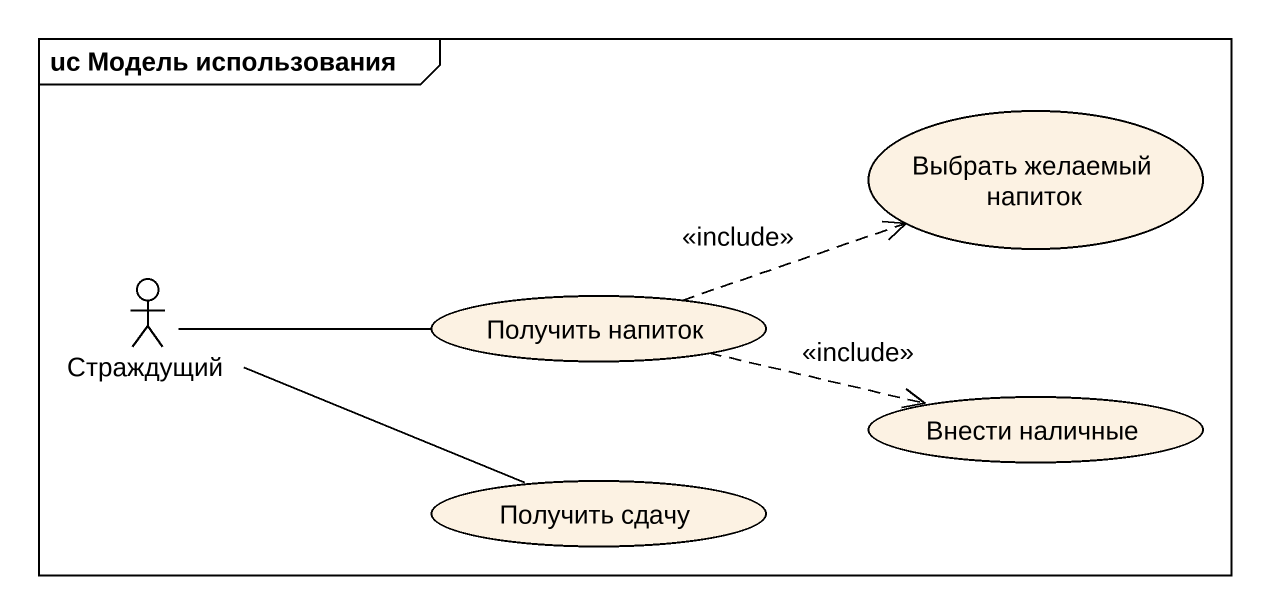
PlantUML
@startuml
mainframe uc Модель использования
usecase "Выбрать желаемый напиток" as Выбрать_желаемый_напиток
actor Страждущий
usecase "Получить напиток" as Получить_напиток
usecase "Внести наличные" as Внести_наличные
usecase "Получить сдачу" as Получить_сдачу
Страждущий -right- Получить_напиток
Страждущий -right- Получить_сдачу
Получить_напиток .right.> Выбрать_желаемый_напиток : <<include>>
Получить_напиток .right.> Внести_наличные : <<include>>
@enduml
